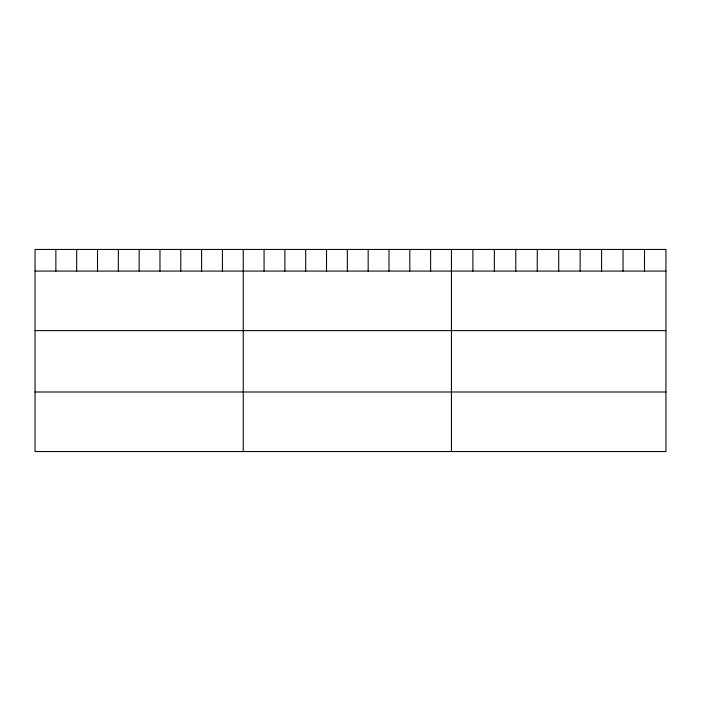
<?xml version="1.0" encoding="UTF-8"?>
<svg xmlns="http://www.w3.org/2000/svg" width="701" height="701" viewBox="0 0 701 701"><rect width="100%" height="100%" fill="white"/><g stroke="black" fill="none" stroke-linecap="round" stroke-linejoin="round"><path stroke-width="1.05" d="M665.95 271.077L665.95 451.558L35.05 451.558L35.05 249.442L665.95 249.442L665.95 271.077L35.05 271.077M35.05 330.635L665.95 330.635M35.05 391.999L665.95 391.999M644.499 249.442L644.499 271.077M623.049 249.442L623.049 271.077M601.598 249.442L601.598 271.077M580.148 249.442L580.148 271.077M558.697 249.442L558.697 271.077M537.246 249.442L537.246 271.077M515.796 249.442L515.796 271.077M494.345 249.442L494.345 271.077M472.895 249.442L472.895 271.077M451.444 249.442L451.444 451.558M430.624 249.442L430.624 271.077M409.805 249.442L409.805 271.077M388.985 249.442L388.985 271.077M368.165 249.442L368.165 271.077M347.345 249.442L347.345 271.077M326.526 249.442L326.526 271.077M305.706 249.442L305.706 271.077M284.886 249.442L284.886 271.077M264.067 249.442L264.067 271.077M243.247 249.442L243.247 451.558M222.427 249.442L222.427 271.077M201.608 249.442L201.608 271.077M180.788 249.442L180.788 271.077M159.968 249.442L159.968 271.077M139.149 249.442L139.149 271.077M118.329 249.442L118.329 271.077M97.509 249.442L97.509 271.077M76.689 249.442L76.689 271.077M55.87 249.442L55.87 271.077"/></g></svg>
